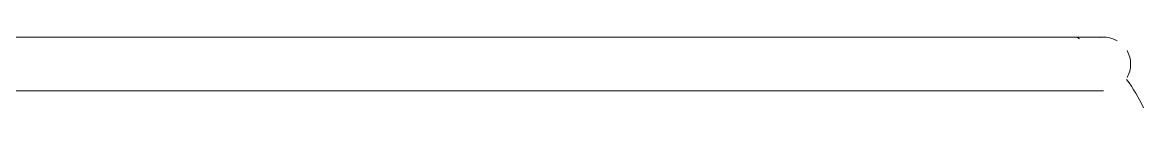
# Model space of a CAD drawing. Header units: millimetres. Extents: x 586.5 to 618.3, y 239.1 to 272.6.
# Drawn here: x 593.4615 to 593.6689, y 243.2973 to 243.3104 of the extents above; entities that cross this region are included whole.
import ezdxf

# ---------------------------------------------------------------- set-up
doc = ezdxf.new("R2010")
doc.units = ezdxf.units.MM
doc.header["$LTSCALE"] = 75
doc.layers.add('A Mobiliário LRZ', color=253, linetype='Continuous', lineweight=9)

msp = doc.modelspace()

# ---------------------------------------------------------------- linework, layer by layer
at = {"layer": 'A Mobiliário LRZ'}
for p, q in [((593.6465434448688, 243.3104037126669), (593.0515434448688, 243.3104037126669)), ((593.0515434448688, 243.3104037126669), (593.6465434448688, 243.3104037126669)), ((593.6467053866247, 243.3104037126669), (593.6465434448688, 243.3104037126669)), ((593.6465434448688, 243.3104037126669), (593.6471432848816, 243.3104037126669)), ((593.6473050621428, 243.3104037126669), (593.6467053866247, 243.3104037126669)), ((593.6471432848816, 243.3104037126669), (593.6477421652784, 243.3104037126669)), ((593.6479035192358, 243.3104037126669), (593.6473050621428, 243.3104037126669)), ((593.6477421652784, 243.3104037126669), (593.6483391279781, 243.3104037126669)), ((593.6484998004998, 243.3104037126669), (593.6479035192358, 243.3104037126669)), ((593.6483391279781, 243.3104037126669), (593.648933217968, 243.3104037126669)), ((593.6490929520123, 243.3104037126669), (593.6484998004998, 243.3104037126669)), ((593.648933217968, 243.3104037126669), (593.6495234848308, 243.3104037126669)), ((593.6496820248572, 243.3104037126669), (593.6490929520123, 243.3104037126669)), ((593.6495234848308, 243.3104037126669), (593.6501089842652, 243.3104037126669)), ((593.6502660766436, 243.3104037126669), (593.6496820248572, 243.3104037126669)), ((593.6501089842652, 243.3104037126669), (593.6506887795972, 243.3104037126669)), ((593.6508441730133, 243.3104037126669), (593.6502660766436, 243.3104037126669)), ((593.6506887795972, 243.3104037126669), (593.6512619432781, 243.3104037126669)), ((593.6514153891354, 243.3104037126669), (593.6508441730133, 243.3104037126669)), ((593.6512619432781, 243.3104037126669), (593.6518275583679, 243.3104037126669)), ((593.6519788111859, 243.3104037126669), (593.6514153891354, 243.3104037126669)), ((593.6518275583679, 243.3104037126669), (593.6523847200034, 243.3104037126669)), ((593.6525335378099, 243.3104037126669), (593.6519788111859, 243.3104037126669)), ((593.6523847200034, 243.3104037126669), (593.6529325368448, 243.3104037126669)), ((593.653078681563, 243.3104037126669), (593.6525335378099, 243.3104037126669)), ((593.6529325368448, 243.3104037126669), (593.653470132502, 243.3104037126669)), ((593.6536133703314, 243.3104037126669), (593.653078681563, 243.3104037126669)), ((593.653470132502, 243.3104037126669), (593.6539966469364, 243.3104037126669)), ((593.6541367487273, 243.3104037126669), (593.6536133703314, 243.3104037126669)), ((593.6539966469364, 243.3104037126669), (593.6545112378376, 243.3104037126669)), ((593.6546479794569, 243.3104037126669), (593.6541367487273, 243.3104037126669)), ((593.6545112378376, 243.3104037126669), (593.6550130819697, 243.3104037126669)), ((593.6551462446599, 243.3104037126669), (593.6546479794569, 243.3104037126669)), ((593.6550130819697, 243.3104037126669), (593.6555013764893, 243.3104037126669)), ((593.6556307472184, 243.3104037126669), (593.6551462446599, 243.3104037126669)), ((593.6555013764893, 243.3104037126669), (593.6559753402291, 243.3104037126669)), ((593.6561007120317, 243.3104037126669), (593.6556307472184, 243.3104037126669)), ((593.6559753402291, 243.3104037126669), (593.6564342149484, 243.3104037126669)), ((593.6565553872564, 243.3104037126669), (593.6561007120317, 243.3104037126669)), ((593.6564342149484, 243.3104037126669), (593.6568772665455, 243.3104037126669)), ((593.656994045509, 243.3104037126669), (593.6565553872564, 243.3104037126669)), ((593.6568772665455, 243.3104037126669), (593.6573037862323, 243.3104037126669)), ((593.65741598503, 243.3104037126669), (593.656994045509, 243.3104037126669)), ((593.6573037862323, 243.3104037126669), (593.6577130916684, 243.3104037126669)), ((593.6578205308059, 243.3104037126669), (593.65741598503, 243.3104037126669)), ((593.6577130916684, 243.3104037126669), (593.6581045280523, 243.3104037126669)), ((593.6582070356501, 243.3104037126669), (593.6578205308059, 243.3104037126669)), ((593.6581045280523, 243.3104037126669), (593.6584774691694, 243.3104037126669)), ((593.6585748812371, 243.3104037126669), (593.6582070356501, 243.3104037126669)), ((593.6584774691694, 243.3104037126669), (593.6588313183934, 243.3104037126669)), ((593.6589234790924, 243.3104037126669), (593.6585748812371, 243.3104037126669)), ((593.6588313183934, 243.3104037126669), (593.659165509641, 243.3104037126669)), ((593.659252271534, 243.3104037126669), (593.6589234790924, 243.3104037126669)), ((593.659165509641, 243.3104037126669), (593.6594795082774, 243.3104037126669)), ((593.6595607325639, 243.3104037126669), (593.659252271534, 243.3104037126669)), ((593.6594795082774, 243.3104037126669), (593.6597728119721, 243.3104037126669)), ((593.6598483687105, 243.3104037126669), (593.6595607325639, 243.3104037126669)), ((593.6597728119721, 243.3104037126669), (593.6600449515015, 243.3104037126669)), ((593.6601147198171, 243.3104037126669), (593.6598483687105, 243.3104037126669)), ((593.6600449515015, 243.3104037126669), (593.6602954915004, 243.3104037126669)), ((593.6603593597788, 243.3104037126669), (593.6601147198171, 243.3104037126669)), ((593.6602954915004, 243.3104037126669), (593.6605240311583, 243.3104037126669)), ((593.660581897224, 243.3104037126669), (593.6603593597788, 243.3104037126669)), ((593.6605240311583, 243.3104037126669), (593.6607302048606, 243.3104037126669)), ((593.66078197614, 243.3104037126669), (593.660581897224, 243.3104037126669)), ((593.6607302048606, 243.3104037126669), (593.6609136827732, 243.3104037126669)), ((593.6609592764435, 243.3104037126669), (593.66078197614, 243.3104037126669)), ((593.6609136827732, 243.3104037126669), (593.6610741713706, 243.3104037126669)), ((593.6611135144916, 243.3104037126669), (593.6609592764435, 243.3104037126669)), ((593.6610741713706, 243.3104037126669), (593.6612114139053, 243.3104037126669)), ((593.6612444435364, 243.3104037126669), (593.6611135144916, 243.3104037126669)), ((593.6612114139053, 243.3104037126669), (593.6613251908186, 243.3104037126669)), ((593.6613518541194, 243.3104037126669), (593.6612444435364, 243.3104037126669)), ((593.6613251908186, 243.3104037126669), (593.6614153200917, 243.3104037126669)), ((593.6614355744066, 243.3104037126669), (593.6613518541194, 243.3104037126669)), ((593.6614153200917, 243.3104037126669), (593.6614816575369, 243.3104037126669)), ((593.6614954704634, 243.3104037126669), (593.6614355744066, 243.3104037126669)), ((593.6614816575369, 243.3104037126669), (593.6615240970284, 243.3104037126669)), ((593.6615314464688, 243.3104037126669), (593.6614954704634, 243.3104037126669)), ((593.6615240970284, 243.3104037126669), (593.6615425706723, 243.3104037126669)), ((593.6615434448688, 243.3104037126669), (593.6615314464688, 243.3104037126669)), ((593.0515434448688, 243.3004037126669), (593.6465434448688, 243.3004037126669)), ((593.6465434448688, 243.3004037126669), (593.6471432848816, 243.3004037126669)), ((593.6471432848816, 243.3004037126669), (593.6477421652784, 243.3004037126669)), ((593.6477421652784, 243.3004037126669), (593.6483391279781, 243.3004037126669)), ((593.6483391279781, 243.3004037126669), (593.648933217968, 243.3004037126669)), ((593.648933217968, 243.3004037126669), (593.6495234848308, 243.3004037126669)), ((593.6495234848308, 243.3004037126669), (593.6501089842652, 243.3004037126669)), ((593.6501089842652, 243.3004037126669), (593.6506887795972, 243.3004037126669)), ((593.6506887795972, 243.3004037126669), (593.6512619432781, 243.3004037126669)), ((593.6512619432781, 243.3004037126669), (593.6518275583679, 243.3004037126669)), ((593.6518275583679, 243.3004037126669), (593.6523847200034, 243.3004037126669)), ((593.6523847200034, 243.3004037126669), (593.6529325368448, 243.3004037126669)), ((593.6529325368448, 243.3004037126669), (593.653470132502, 243.3004037126669)), ((593.653470132502, 243.3004037126669), (593.6539966469364, 243.3004037126669)), ((593.6539966469364, 243.3004037126669), (593.6545112378376, 243.3004037126669)), ((593.6545112378376, 243.3004037126669), (593.6550130819697, 243.3004037126669)), ((593.6550130819697, 243.3004037126669), (593.6555013764893, 243.3004037126669)), ((593.6555013764893, 243.3004037126669), (593.6559753402291, 243.3004037126669)), ((593.6559753402291, 243.3004037126669), (593.6564342149484, 243.3004037126669)), ((593.6564342149484, 243.3004037126669), (593.6568772665455, 243.3004037126669)), ((593.6568772665455, 243.3004037126669), (593.6573037862323, 243.3004037126669)), ((593.6573037862323, 243.3004037126669), (593.6577130916684, 243.3004037126669)), ((593.6577130916684, 243.3004037126669), (593.6581045280523, 243.3004037126669)), ((593.6581045280523, 243.3004037126669), (593.6584774691694, 243.3004037126669)), ((593.6584774691694, 243.3004037126669), (593.6588313183934, 243.3004037126669)), ((593.6588313183934, 243.3004037126669), (593.659165509641, 243.3004037126669)), ((593.659165509641, 243.3004037126669), (593.6594795082774, 243.3004037126669)), ((593.6594795082774, 243.3004037126669), (593.6597728119721, 243.3004037126669)), ((593.6597728119721, 243.3004037126669), (593.6600449515015, 243.3004037126669)), ((593.6600449515015, 243.3004037126669), (593.6602954915004, 243.3004037126669)), ((593.6602954915004, 243.3004037126669), (593.6605240311583, 243.3004037126669)), ((593.6605240311583, 243.3004037126669), (593.6607302048606, 243.3004037126669)), ((593.6607302048606, 243.3004037126669), (593.6609136827732, 243.3004037126669)), ((593.6609136827732, 243.3004037126669), (593.6610741713706, 243.3004037126669)), ((593.6610741713706, 243.3004037126669), (593.6612114139053, 243.3004037126669)), ((593.6612114139053, 243.3004037126669), (593.6613251908186, 243.3004037126669)), ((593.6613251908186, 243.3004037126669), (593.6614153200917, 243.3004037126669)), ((593.6614153200917, 243.3004037126669), (593.6614816575369, 243.3004037126669)), ((593.6614816575369, 243.3004037126669), (593.6615240970284, 243.3004037126669)), ((593.6615240970284, 243.3004037126669), (593.6615425706723, 243.3004037126669))]:
    msp.add_line(p, q, dxfattribs=at)
for centre, radius, start, end in [((593.6432101115355, 243.2854037126669), 0.02833333333333128, 60.69295688557986, 61.92751306414704), ((593.6615434448688, 243.3054037126669), 0.005000000000000025, 59.99999999999598, 99.04449620388844), ((593.6615434448688, 243.3054037126669), 0.004999999999999998, 0, 29.99999999992261), ((593.6615434448688, 243.3054037126669), 0.005000000000000071, 330.0000000000774, 0), ((593.6432101115355, 243.2854037126669), 0.02833333333333128, 24.77100522564852, 37.15650783841825)]:
    msp.add_arc(centre, radius, start, end, dxfattribs=at)

doc.saveas('drawing.dxf')
